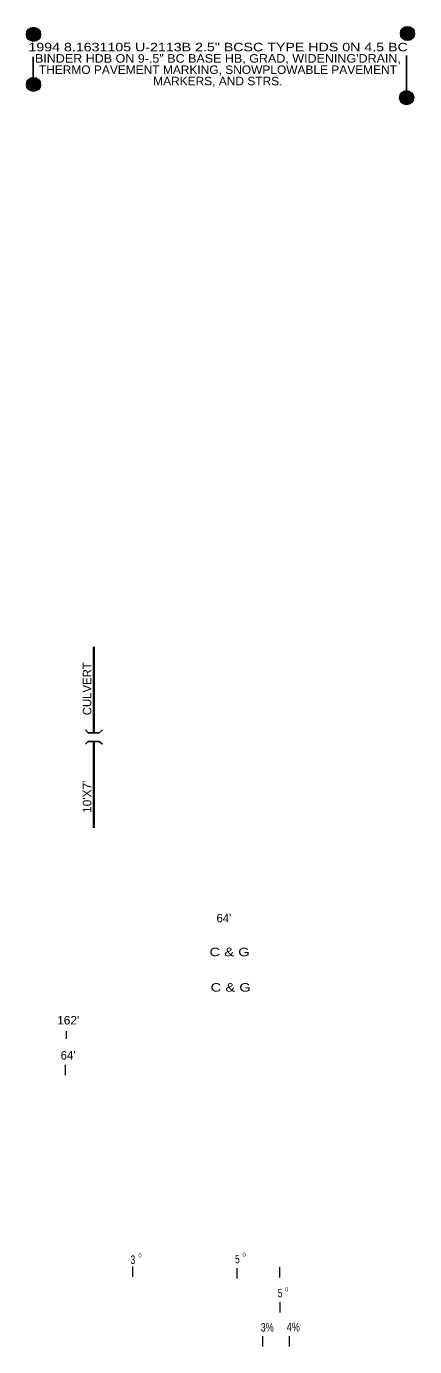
# Model space of a CAD drawing. Extents: x 4.34 to 5.71, y -5.47 to -0.81.
import ezdxf
from ezdxf.enums import TextEntityAlignment as Align

# ---------------------------------------------------------------- set-up
doc = ezdxf.new("R2010")
doc.units = 0
doc.header["$LTSCALE"] = 0.012
doc.layers.add('1', color=7, linetype='Continuous', lineweight=13)

msp = doc.modelspace()

# ---------------------------------------------------------------- hatches: boundary and pattern name
at = {"layer": '1'}
for points in [[(4.387, -0.838, 1), (4.337, -0.838, 1)], [(5.707, -0.835, 1), (5.657, -0.835, 1)], [(4.387, -1.015, 1), (4.337, -1.015, 1)], [(5.704, -1.062, 1), (5.654, -1.062, 1)]]:
    msp.add_hatch(color=256, dxfattribs=at).paths.add_polyline_path(points)

# ---------------------------------------------------------------- linework, layer by layer
at = {"layer": '1', "lineweight": 25}
for p, q in [((4.361, -0.855), (4.361, -0.822)), ((5.679, -0.86), (5.679, -0.824)), ((4.361, -1.027), (4.361, -0.918)), ((5.679, -1.078), (5.679, -0.913))]:
    msp.add_line(p, q, dxfattribs=at)
at = {"layer": '1', "lineweight": 35}
for p, q in [((4.575, -3.306), (4.575, -3.002)), ((4.575, -3.641), (4.575, -3.336))]:
    msp.add_line(p, q, dxfattribs=at)
at = {"layer": '1'}
for p, q in [((4.478, -4.387), (4.478, -4.36)), ((4.475, -4.515), (4.475, -4.478)), ((4.712, -5.228), (4.712, -5.191)), ((5.081, -5.234), (5.081, -5.197)), ((5.231, -5.23), (5.231, -5.193)), ((5.233, -5.354), (5.233, -5.317)), ((5.172, -5.474), (5.172, -5.437)), ((5.266, -5.474), (5.266, -5.437))]:
    msp.add_line(p, q, dxfattribs=at)
at = {"layer": '1', "lineweight": 25}
for points in [[(4.545, -3.295), (4.555, -3.306), (4.594, -3.306), (4.605, -3.295)], [(4.545, -3.346), (4.555, -3.336), (4.594, -3.336), (4.605, -3.346)]]:
    msp.add_lwpolyline(points, dxfattribs=at)
at = {"layer": '1'}
for centre in [(4.362, -0.838), (5.682, -0.835), (4.362, -1.015), (5.679, -1.062)]:
    msp.add_circle(centre, 0.025, dxfattribs=at)

# ---------------------------------------------------------------- texts
for s, height, width, p in [('1994 8.1631105 U-2113B 2.5" BCSC TYPE HDS 0N 4.5 BC', 0.03, 1.25, (5.0135, -0.898)), ('BINDER HDB ON 9-.5" BC BASE HB, GRAD, WIDENING\'DRAIN,', 0.03, 1.1, (5.013, -0.938)), ('THERMO PAVEMENT MARKING, SNOWPLOWABLE PAVEMENT', 0.03, 1.05, (5.013, -0.978)), ('MARKERS, AND STRS.', 0.03, 1.05, (5.0125, -1.018)), ('C & G', 0.03, 1.3, (5.054, -4.095)), ('C & G', 0.03, 1.3, (5.058, -4.22)), ("162'", 0.03, 1.05, (4.4845, -4.336)), ('3', 0.03, 0.75, (4.7125, -5.182)), ('O', 0.0143, 0.6, (4.7375, -5.159)), ('5', 0.03, 0.75, (5.0815, -5.18)), ('O', 0.0143, 0.6, (5.1055, -5.156)), ('5', 0.03, 0.75, (5.2325, -5.3)), ('O', 0.0143, 0.6, (5.2555, -5.279)), ('3%', 0.03, 0.8, (5.187, -5.421)), ('4%', 0.03, 0.8, (5.279, -5.42))]:
    msp.add_text(s, height=height, dxfattribs=dict(at, width=width)).set_placement(p, align=Align.CENTER)
msp.add_text('CULVERT', height=0.03, rotation=90, dxfattribs=at).set_placement((4.566, -3.15), align=Align.CENTER)
at = {"layer": '1', "width": 1.05}
msp.add_text("10'X7'", height=0.03, rotation=90, dxfattribs=at).set_placement((4.566, -3.5315), align=Align.CENTER)
at = {"layer": '1'}
for p in [(5.034, -3.975), (4.484, -4.46)]:
    msp.add_text("64'", height=0.03, dxfattribs=at).set_placement(p, align=Align.CENTER)

doc.saveas('drawing.dxf')
